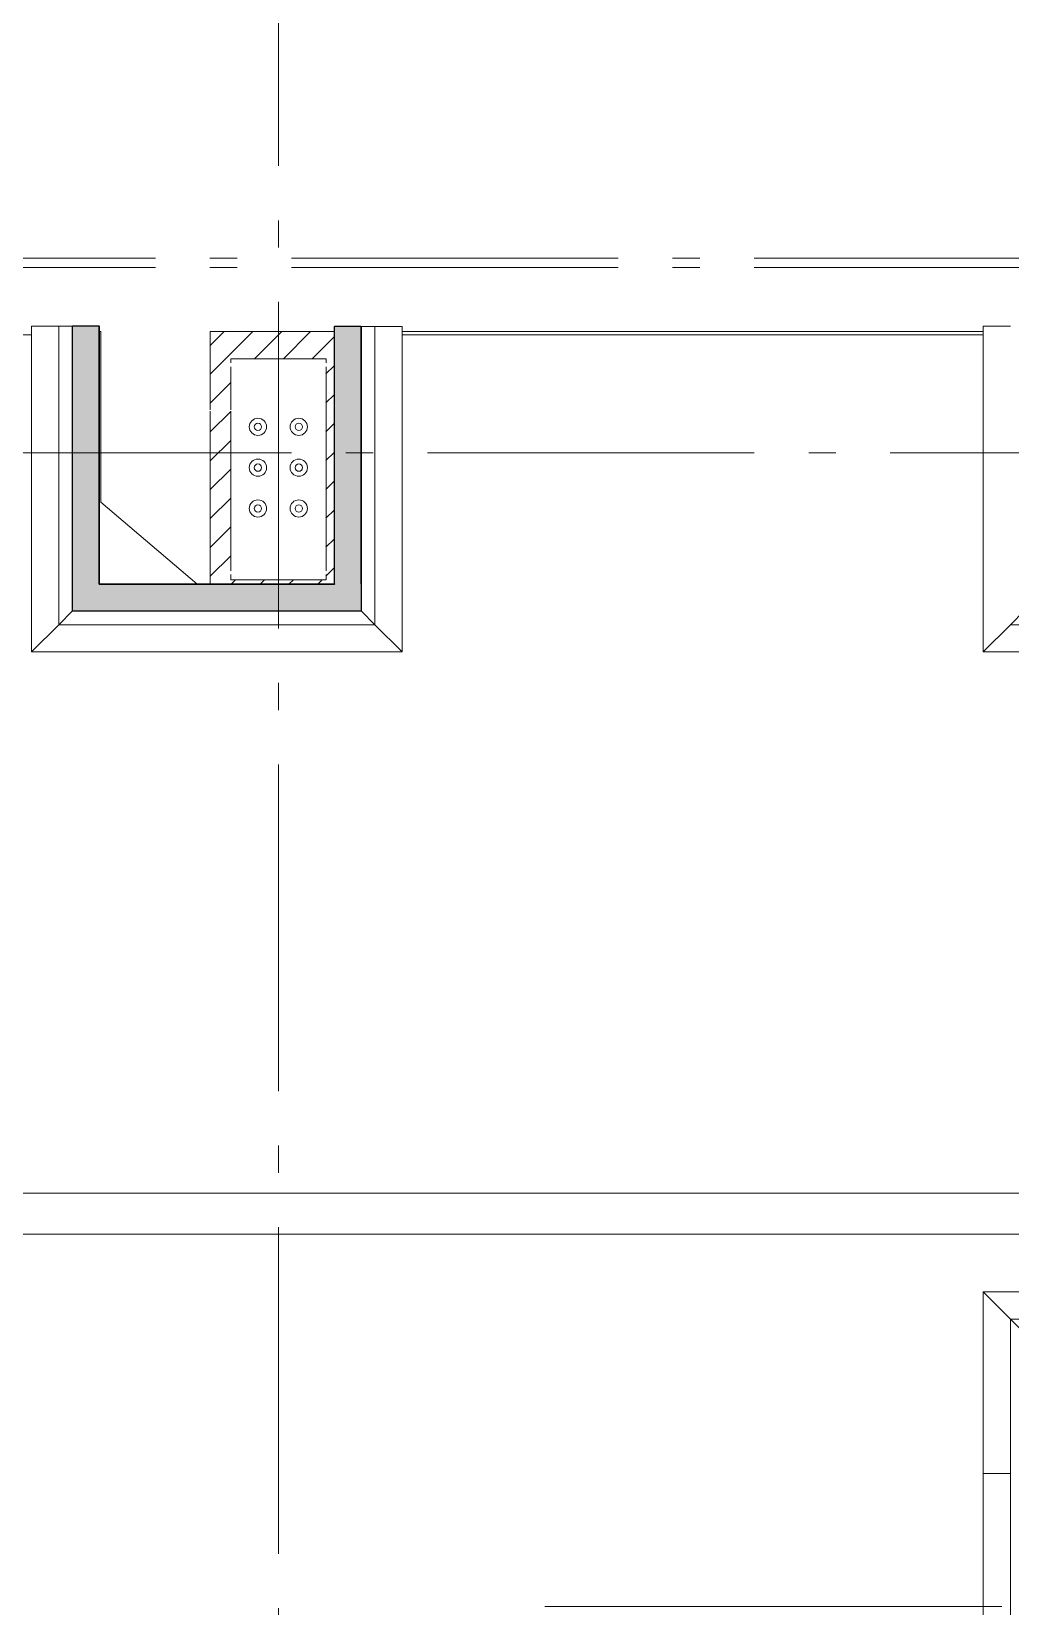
# Model space of a CAD drawing. Header units: millimetres. Extents: x -187347 to 135007, y -6415 to 292048.
# Drawn here: x -75847 to -72250, y 99815 to 105603 of the extents above; entities that cross this region are included whole.
import ezdxf

# ---------------------------------------------------------------- set-up
doc = ezdxf.new("R2010")
doc.units = ezdxf.units.MM
doc.header["$LTSCALE"] = 100
doc.linetypes.add('CRT_Dash Line_1mm', pattern=[800, 400, -400])
doc.linetypes.add('Z_LINE-CNTR', pattern=[17, 12, -2, 1, -2])
for name, color, linetype, lineweight in [('A-FLOR', 7, 'Continuous', 5), ('A-WALL', 7, 'Continuous', 5), ('A-WALL-FNSH', 7, 'Continuous', 5), ('A-WALL-PATT', 7, 'Continuous', 5), ('S-COLS', 7, 'Continuous', 5), ('S-FSTN', 7, 'Continuous', 5), ('S-GRID', 7, 'Continuous', 5), ('S-STRS-MBND', 7, 'CRT_Dash Line_1mm', 5)]:
    doc.layers.add(name, color=color, linetype=linetype, lineweight=lineweight)

# ---------------------------------------------------------------- blocks, each defined once
blk = doc.blocks.new('ODE_ST_M3_Base_Plate_Connection___Double_Row_14562_FREE_BOLT_LOD3 - BR630D-V272-BLOCK WORK - GROUND FLOOR PLAN - FOR SITE')
at = {"layer": 'S-FSTN'}
for p, q in [((-181.3, 406), (-181.3, 391)), ((168.7, 406), (-181.3, 406)), ((168.7, 391), (168.7, 406)), ((-181.3, 377), (-181.3, 219)), ((168.7, -373), (168.7, 377)), ((-181.3, 213), (-181.3, -373)), ((-181.3, -387), (-181.3, -406)), ((168.7, -406), (168.7, -387)), ((-181.3, -406), (168.7, -406))]:
    blk.add_line(p, q, dxfattribs=at)
blk = doc.blocks.new('Hex Head - 16mmØ BOLT-30449151-BLOCK WORK - GROUND FLOOR PLAN - FOR SITE')
at = {"layer": 'S-FSTN'}
for radius, start, end in [(31.7, 0, 180), (13.5, 0, 180), (31.7, 180, 360), (13.5, 180, 360)]:
    blk.add_arc((9.5, 0), radius, start, end, dxfattribs=at)
blk = doc.blocks.new('Hex Head - 30mmØ BOLT-30457584-BLOCK WORK - GROUND FLOOR PLAN - FOR SITE')
at = {"layer": 'S-FSTN'}
for radius, start, end in [(31.7, 0, 180), (13.5, 0, 180), (31.7, 180, 360), (13.5, 180, 360)]:
    blk.add_arc((9.5, 0), radius, start, end, dxfattribs=at)

msp = doc.modelspace()

# ---------------------------------------------------------------- hatches: boundary and pattern name
at = {"layer": 'A-WALL-PATT', "true_color": 0xb8ffa6}
h = msp.add_hatch(color=71, dxfattribs=at)
h.paths.add_polyline_path([(-75696.9, 103473.8), (-75696.1, 103473.8), (-75696.1, 103572.2), (-75696.9, 103572.2)])
h.paths.add_polyline_path([(-75696.1, 103573), (-75696.1, 104520), (-75696.9, 104520), (-75696.9, 103573)])
at = {"layer": 'A-WALL-PATT'}
h = msp.add_hatch(dxfattribs=at)
h.set_pattern_fill('FP_312', color=256, angle=67.38013, style=0, pattern_type=2)
h.set_pattern_definition([(157.38, (-75616.69, 104050.563), (-50.7995, 0.0003), [13.208, -647.192]), (157.38, (-75616.69, 104101.363), (-50.79954, 0.0003), [13.208, -647.192]), (157.38, (-75616.69, 104152.163), (-50.79954, 0.0003), [13.208, -647.192]), (157.38, (-75616.69, 104202.963), (-50.79954, 0.0003), [13.208, -647.192]), (157.38, (-75616.69, 104253.763), (-50.79954, 0.0003), [13.208, -647.192]), (202.249, (-75616.69, 104093.236), (-50.8004, 0.00024), [12.075, -1195.427]), (202.249, (-75616.69, 104144.035), (-50.8004, 0.00024), [12.075, -1195.427]), (202.249, (-75616.69, 104194.835), (-50.80037, 0.00024), [12.075, -1195.427]), (202.249, (-75616.69, 104245.636), (-50.80037, 0.00024), [12.075, -1195.427]), (202.249, (-75616.69, 104296.435), (-50.80037, 0.00024), [12.075, -1195.427]), (202.249, (-75616.69, 104347.235), (-50.80037, 0.00024), [12.075, -1195.427]), (202.2491, (-75616.69, 104398.035), (-50.80037, 0.00024), [12.075, -1195.427]), (202.2491, (-75616.69, 104448.835), (-50.80037, 0.00024), [12.075, -1195.427]), (202.2491, (-75616.69, 104499.635), (-50.80037, 0.00024), [12.075, -1195.427]), (337.751, (-75627.866, 104080.535), (-50.8004, -0.0005), [12.075, -1195.427]), (337.751, (-75627.866, 104131.335), (-50.8004, -0.0005), [12.075, -1195.427]), (337.751, (-75627.866, 104182.135), (-50.80037, -0.0005), [12.075, -1195.427]), (337.751, (-75627.866, 104232.935), (-50.80037, -0.0005), [12.075, -1195.427]), (337.751, (-75627.866, 104283.735), (-50.80037, -0.0005), [12.075, -1195.427]), (337.751, (-75627.866, 104334.536), (-50.80037, -0.0005), [12.075, -1195.427]), (337.751, (-75627.866, 104385.335), (-50.80037, -0.00048), [12.075, -1195.427]), (337.7511, (-75627.866, 104436.135), (-50.80037, -0.00048), [12.075, -1195.427]), (337.7511, (-75627.866, 104486.936), (-50.80037, -0.00048), [12.075, -1195.427]), (22.62, (-75628.882, 104062.755), (-50.7995, -0.00055), [13.208, -647.192]), (22.62, (-75628.882, 104113.555), (-50.79954, -0.00055), [13.208, -647.192]), (22.62, (-75628.882, 104164.356), (-50.79954, -0.00055), [13.208, -647.192]), (22.62, (-75628.882, 104215.155), (-50.79954, -0.00055), [13.208, -647.192]), (22.62, (-75628.882, 104265.955), (-50.79954, -0.00055), [13.208, -647.192]), (171.8701, (-75608.054, 104048.023), (-50.79954, -7e-05), [3.592, -355.618]), (158.198, (-75611.61, 104048.53), (-50.8005, 0.0002), [5.471, -268.095]), (158.198, (-75611.61, 104099.332), (-50.8005, 0.0002), [5.471, -268.095]), (21.801, (-75616.69, 104067.835), (-50.8005, 0.0004), [5.471, -268.095]), (21.801, (-75616.69, 104118.635), (-50.8005, 0.0004), [5.471, -268.095]), (8.1301, (-75611.61, 104069.867), (-50.79954, -0.00017), [3.592, -355.618]), (8.1301, (-75608.054, 104048.023), (-50.79954, -0.00017), [3.592, -355.618]), (26.565, (-75604.498, 104048.532), (-50.7999, -0.0005), [3.408, -110.184]), (45, (-75601.45, 104050.055), (-50.8, -0.0001), [3.592, -68.25]), (56.31, (-75598.91, 104052.595), (-50.8, -0.0005), [1.832, -181.33]), (56.31, (-75598.91, 104103.396), (-50.8, -0.0005), [1.832, -181.33]), (56.31, (-75598.91, 104154.195), (-50.8, -0.0005), [1.832, -181.33]), (71.565, (-75597.894, 104054.12), (-50.8, 0.0002), [1.676, -158.967]), (71.565, (-75597.894, 104104.92), (-50.7998, 0.0002), [1.676, -158.967]), (71.565, (-75597.894, 104155.72), (-50.7998, 0.0002), [1.676, -158.967]), (71.565, (-75597.386, 104055.643), (-50.8, 0.0002), [1.676, -158.967]), (71.565, (-75597.386, 104106.443), (-50.7998, 0.0002), [1.676, -158.967]), (71.565, (-75597.386, 104157.244), (-50.7998, 0.0002), [1.676, -158.967]), (90, (-75596.88, 104057.167), (-50.8, -0.0001), [4.064, -46.736]), (108.435, (-75596.88, 104061.23), (-50.8, -0.0005), [1.676, -158.967]), (108.435, (-75596.88, 104112.03), (-50.7998, -0.0005), [1.676, -158.967]), (108.435, (-75596.88, 104162.83), (-50.7998, -0.0005), [1.676, -158.967]), (108.435, (-75597.386, 104062.755), (-50.8, -0.0005), [1.676, -158.967]), (108.435, (-75597.386, 104113.555), (-50.7998, -0.0005), [1.676, -158.967]), (108.435, (-75597.386, 104164.355), (-50.7998, -0.0005), [1.676, -158.967]), (123.69, (-75597.894, 104064.28), (-50.8, 0.0002), [1.832, -181.33]), (123.69, (-75597.894, 104115.08), (-50.8, 0.0002), [1.832, -181.33]), (123.69, (-75597.894, 104165.88), (-50.8, 0.0002), [1.832, -181.33]), (135, (-75598.91, 104065.803), (-50.8, -0.0001), [3.592, -68.25]), (153.435, (-75601.45, 104068.343), (-50.7999, 0.0003), [3.408, -110.184]), (171.8701, (-75604.4984, 104069.867), (-50.79954, -7e-05), [3.592, -355.618]), (171.8701, (-75608.054, 104073.423), (-50.79954, -7e-05), [3.592, -355.618]), (158.198, (-75611.61, 104073.93), (-50.8005, 0.0002), [5.471, -268.095]), (158.198, (-75611.61, 104124.731), (-50.8005, 0.0002), [5.471, -268.095]), (21.801, (-75616.69, 104093.236), (-50.8005, 0.0004), [5.471, -268.095]), (21.801, (-75616.69, 104144.035), (-50.8005, 0.0004), [5.471, -268.095]), (8.1301, (-75611.61, 104095.267), (-50.79954, -0.00017), [3.592, -355.618]), (8.1301, (-75608.054, 104073.423), (-50.79954, -0.00017), [3.592, -355.618]), (26.565, (-75604.498, 104073.931), (-50.7999, -0.0005), [3.408, -110.184]), (45, (-75601.45, 104075.455), (-50.8, -0.0001), [3.592, -68.25]), (56.31, (-75598.91, 104077.995), (-50.8, -0.0005), [1.832, -181.33]), (56.31, (-75598.91, 104128.795), (-50.8, -0.0005), [1.832, -181.33]), (56.31, (-75598.91, 104179.595), (-50.8, -0.0005), [1.832, -181.33]), (71.565, (-75597.894, 104079.52), (-50.8, 0.0002), [1.676, -158.967]), (71.565, (-75597.894, 104130.32), (-50.7998, 0.0002), [1.676, -158.967]), (71.565, (-75597.894, 104181.12), (-50.7998, 0.0002), [1.676, -158.967]), (71.565, (-75597.386, 104081.043), (-50.8, 0.0002), [1.676, -158.967]), (71.565, (-75597.386, 104131.843), (-50.7998, 0.0002), [1.676, -158.967]), (71.565, (-75597.386, 104182.643), (-50.7998, 0.0002), [1.676, -158.967]), (90, (-75596.88, 104082.567), (-50.8, -0.0001), [4.064, -46.736]), (108.435, (-75596.88, 104086.63), (-50.7998, -0.0005), [1.676, -158.967]), (108.435, (-75596.88, 104137.43), (-50.7998, -0.0005), [1.676, -158.967]), (108.435, (-75596.88, 104188.23), (-50.7998, -0.0005), [1.676, -158.967]), (108.435, (-75597.386, 104088.155), (-50.7998, -0.0005), [1.676, -158.967]), (108.435, (-75597.386, 104138.955), (-50.7998, -0.0005), [1.676, -158.967]), (108.435, (-75597.386, 104189.756), (-50.7998, -0.0005), [1.676, -158.967]), (123.69, (-75597.894, 104089.68), (-50.8, 0.0002), [1.832, -181.33]), (123.69, (-75597.894, 104140.48), (-50.8, 0.0002), [1.832, -181.33]), (123.69, (-75597.894, 104191.28), (-50.8, 0.0002), [1.832, -181.33]), (135, (-75598.91, 104091.203), (-50.8, -0.0001), [3.592, -68.25]), (153.435, (-75601.45, 104093.743), (-50.7999, 0.0003), [3.408, -110.184]), (171.8701, (-75604.498, 104095.2675), (-50.79954, -7e-05), [3.592, -355.618]), (171.8701, (-75636.502, 104060.7235), (-50.79954, -7e-05), [3.592, -355.618]), (153.435, (-75640.058, 104061.231), (-50.7999, 0.0003), [3.408, -110.184]), (135, (-75643.106, 104062.755), (-50.8, -0.0001), [3.592, -68.25]), (123.69, (-75645.646, 104065.295), (-50.8, 0.0002), [1.832, -181.33]), (123.69, (-75645.646, 104116.095), (-50.8, 0.0002), [1.832, -181.33]), (123.69, (-75645.646, 104166.896), (-50.8, 0.0002), [1.832, -181.33]), (108.435, (-75646.66, 104066.82), (-50.8, -0.0005), [1.676, -158.967]), (108.435, (-75646.66, 104117.62), (-50.7998, -0.0005), [1.676, -158.967]), (108.435, (-75646.66, 104168.42), (-50.7998, -0.0005), [1.676, -158.967]), (108.435, (-75647.17, 104068.343), (-50.8, -0.0005), [1.676, -158.967]), (108.435, (-75647.17, 104119.144), (-50.7998, -0.0005), [1.676, -158.967]), (108.435, (-75647.17, 104169.943), (-50.7998, -0.0005), [1.676, -158.967]), (90, (-75647.68, 104069.867), (-50.8, -0.0001), [4.064, -46.736]), (71.565, (-75647.68, 104073.93), (-50.8, 0.0002), [1.676, -158.967]), (71.565, (-75647.68, 104124.73), (-50.7998, 0.0002), [1.676, -158.967]), (71.565, (-75647.68, 104175.53), (-50.7998, 0.0002), [1.676, -158.967]), (71.565, (-75647.17, 104075.455), (-50.8, 0.0002), [1.676, -158.967]), (71.565, (-75647.17, 104126.256), (-50.7998, 0.0002), [1.676, -158.967]), (71.565, (-75647.17, 104177.055), (-50.7998, 0.0002), [1.676, -158.967]), (56.31, (-75646.662, 104076.98), (-50.8, -0.0005), [1.832, -181.33]), (56.31, (-75646.66, 104127.78), (-50.8, -0.0005), [1.832, -181.33]), (56.31, (-75646.662, 104178.58), (-50.8, -0.0005), [1.832, -181.33]), (45, (-75645.646, 104078.503), (-50.8, -0.0001), [3.592, -68.25]), (26.565, (-75643.106, 104081.043), (-50.7999, -0.0005), [3.408, -110.184]), (8.1301, (-75640.058, 104082.5675), (-50.79954, -0.00017), [3.592, -355.618]), (8.1301, (-75636.502, 104060.7235), (-50.79954, -0.00017), [3.592, -355.618]), (20.556, (-75632.946, 104061.231), (-50.8004, -0.0003), [4.34, -429.695]), (20.556, (-75632.946, 104112.03), (-50.8004, -0.0003), [4.34, -429.695]), (20.556, (-75632.946, 104162.831), (-50.8004, -0.0003), [4.34, -429.695]), (158.198, (-75627.866, 104080.535), (-50.8005, 0.0002), [5.471, -268.095]), (158.198, (-75627.866, 104131.335), (-50.8005, 0.0002), [5.471, -268.095]), (171.8701, (-75632.946, 104082.567), (-50.79954, -7e-05), [3.592, -355.618]), (90, (-75647.68, 104046.5), (-50.8, -0.0001), [2.032, -48.768]), (71.565, (-75647.68, 104048.53), (-50.8, 0.0002), [1.676, -158.967]), (71.565, (-75647.68, 104099.33), (-50.7998, 0.0002), [1.676, -158.967]), (71.565, (-75647.68, 104150.13), (-50.7998, 0.0002), [1.676, -158.967]), (71.565, (-75647.17, 104050.055), (-50.8, 0.0002), [1.676, -158.967]), (71.565, (-75647.17, 104100.855), (-50.7998, 0.0002), [1.676, -158.967]), (71.565, (-75647.17, 104151.655), (-50.7998, 0.0002), [1.676, -158.967]), (56.31, (-75646.66, 104051.58), (-50.8, -0.0005), [1.832, -181.33]), (56.31, (-75646.66, 104102.38), (-50.8, -0.0005), [1.832, -181.33]), (56.31, (-75646.66, 104153.18), (-50.8, -0.0005), [1.832, -181.33]), (45, (-75645.646, 104053.103), (-50.8, -0.0001), [3.592, -68.25]), (26.565, (-75643.106, 104055.643), (-50.7999, -0.0005), [3.408, -110.184]), (8.1301, (-75640.0584, 104057.167), (-50.79954, -0.00017), [3.592, -355.618]), (159.444, (-75628.882, 104055.643), (-50.8004, 7e-05), [4.34, -429.695]), (159.444, (-75628.882, 104106.443), (-50.8004, 7e-05), [4.34, -429.695]), (159.444, (-75628.882, 104157.243), (-50.8004, 7e-05), [4.34, -429.695]), (171.8701, (-75632.946, 104057.167), (-50.79954, -7e-05), [3.592, -355.618]), (171.8701, (-75636.502, 104086.123), (-50.79954, -7e-05), [3.592, -355.618]), (153.435, (-75640.058, 104086.63), (-50.7999, 0.0003), [3.408, -110.184]), (135, (-75643.106, 104088.155), (-50.8, -0.0001), [3.592, -68.25]), (123.69, (-75645.646, 104090.695), (-50.8, 0.0002), [1.832, -181.33]), (123.69, (-75645.646, 104141.495), (-50.8, 0.0002), [1.832, -181.33]), (123.69, (-75645.646, 104192.295), (-50.8, 0.0002), [1.832, -181.33]), (108.435, (-75646.66, 104092.22), (-50.7998, -0.0005), [1.676, -158.967]), (108.435, (-75646.662, 104143.02), (-50.7998, -0.0005), [1.676, -158.967]), (108.435, (-75646.66, 104193.82), (-50.7998, -0.0005), [1.676, -158.967]), (108.435, (-75647.17, 104093.743), (-50.7998, -0.0005), [1.676, -158.967]), (108.435, (-75647.17, 104144.543), (-50.7998, -0.0005), [1.676, -158.967]), (108.435, (-75647.17, 104195.343), (-50.7998, -0.0005), [1.676, -158.967]), (90, (-75647.68, 104095.267), (-50.8, -0.0001), [2.032, -48.768]), (8.1301, (-75636.502, 104086.123), (-50.79954, -0.00017), [3.592, -355.618]), (21.801, (-75632.946, 104086.63), (-50.8005, 0.0004), [5.471, -268.095]), (21.801, (-75632.946, 104137.432), (-50.8005, 0.0004), [5.471, -268.095])])
h.paths.add_polyline_path([(-75696.1, 103572.2), (-75597.7, 103572.2), (-75597.7, 104520), (-75696.1, 104520), (-75696.1, 103573)])
at = {"layer": 'A-WALL-PATT', "true_color": 0xb8ffa6}
for points in [[(-75596.9, 103573), (-75596.9, 104520), (-75597.7, 104520), (-75597.7, 103573)], [(-74734.1, 103573), (-74734.1, 104519), (-74734.9, 104519), (-74734.9, 103573)], [(-75122.3, 103572.2), (-74734.1, 103572.2), (-74734.9, 103573), (-75596.9, 103573), (-75597.7, 103572.2), (-75492.6, 103572.2)], [(-74752, 103473), (-74635.7, 103473), (-74635.7, 103473.8), (-75696.1, 103473.8), (-75696.1, 103473), (-75122.3, 103473)]]:
    msp.add_hatch(color=71, dxfattribs=at).paths.add_polyline_path(points)
at = {"layer": 'A-WALL-PATT'}
h = msp.add_hatch(dxfattribs=at)
h.set_pattern_fill('FP_310', color=256, angle=67.38013, style=0, pattern_type=2)
h.set_pattern_definition([(337.38, (-74715.066, 104041.935), (50.7995, -0.0003), [13.208, -647.192]), (337.38, (-74715.066, 103991.135), (50.79954, -0.0003), [13.208, -647.192]), (337.38, (-74715.066, 103940.336), (50.79954, -0.0003), [13.208, -647.192]), (337.38, (-74715.066, 103889.535), (50.79954, -0.0003), [13.208, -647.192]), (337.38, (-74715.066, 103838.735), (50.79954, -0.0003), [13.208, -647.192]), (22.249, (-74715.066, 103999.263), (50.8004, -0.00024), [12.075, -1195.427]), (22.249, (-74715.066, 103948.463), (50.8004, -0.00024), [12.075, -1195.427]), (22.249, (-74715.066, 103897.663), (50.80037, -0.00024), [12.075, -1195.427]), (22.249, (-74715.066, 103846.863), (50.80037, -0.00024), [12.075, -1195.427]), (22.249, (-74715.066, 103796.063), (50.80037, -0.00024), [12.075, -1195.427]), (22.249, (-74715.066, 103745.263), (50.80037, -0.00024), [12.075, -1195.427]), (22.2491, (-74715.066, 103694.463), (50.80037, -0.00024), [12.075, -1195.427]), (22.2491, (-74715.066, 103643.664), (50.80037, -0.00024), [12.075, -1195.427]), (22.2491, (-74715.066, 103592.863), (50.80037, -0.00024), [12.075, -1195.427]), (157.751, (-74703.89, 104011.963), (50.8004, 0.0005), [12.075, -1195.427]), (157.751, (-74703.89, 103961.163), (50.8004, 0.0005), [12.075, -1195.427]), (157.751, (-74703.89, 103910.364), (50.80037, 0.0005), [12.075, -1195.427]), (157.751, (-74703.89, 103859.563), (50.80037, 0.0005), [12.075, -1195.427]), (157.751, (-74703.89, 103808.763), (50.80037, 0.0005), [12.075, -1195.427]), (157.751, (-74703.89, 103757.963), (50.80037, 0.0005), [12.075, -1195.427]), (157.751, (-74703.89, 103707.163), (50.80037, 0.00048), [12.075, -1195.427]), (157.7511, (-74703.89, 103656.363), (50.80037, 0.00048), [12.075, -1195.427]), (157.7511, (-74703.89, 103605.563), (50.80037, 0.00048), [12.075, -1195.427]), (202.62, (-74702.874, 104029.743), (50.7995, 0.00055), [13.208, -647.192]), (202.62, (-74702.874, 103978.943), (50.79954, 0.00055), [13.208, -647.192]), (202.62, (-74702.874, 103928.143), (50.79954, 0.00055), [13.208, -647.192]), (202.62, (-74702.874, 103877.343), (50.79954, 0.00055), [13.208, -647.192]), (202.62, (-74702.874, 103826.543), (50.79954, 0.00055), [13.208, -647.192]), (351.8701, (-74723.702, 104044.475), (50.79954, 7e-05), [3.592, -355.618]), (338.198, (-74720.146, 104043.967), (50.8005, -0.0002), [5.471, -268.095]), (338.198, (-74720.146, 103993.167), (50.8005, -0.0002), [5.471, -268.095]), (201.801, (-74715.066, 104024.663), (50.8005, -0.0004), [5.471, -268.095]), (201.801, (-74715.066, 103973.864), (50.8005, -0.0004), [5.471, -268.095]), (188.1301, (-74720.146, 104022.631), (50.79954, 0.00017), [3.592, -355.618]), (188.1301, (-74723.702, 104044.475), (50.79954, 0.00017), [3.592, -355.618]), (206.565, (-74727.258, 104043.967), (50.7999, 0.0005), [3.408, -110.184]), (225, (-74730.306, 104042.444), (50.8, 0.0001), [3.592, -68.25]), (236.31, (-74732.846, 104039.903), (50.8, 0.0005), [1.832, -181.33]), (236.31, (-74732.846, 103989.103), (50.8, 0.0005), [1.832, -181.33]), (236.31, (-74732.846, 103938.303), (50.8, 0.0005), [1.832, -181.33]), (251.565, (-74733.86, 104038.38), (50.8, -0.0002), [1.676, -158.967]), (251.565, (-74733.86, 103987.58), (50.7998, -0.0002), [1.676, -158.967]), (251.565, (-74733.86, 103936.78), (50.7998, -0.0002), [1.676, -158.967]), (251.565, (-74734.37, 104036.855), (50.8, -0.0002), [1.676, -158.967]), (251.565, (-74734.37, 103986.055), (50.7998, -0.0002), [1.676, -158.967]), (251.565, (-74734.37, 103935.255), (50.7998, -0.0002), [1.676, -158.967]), (270, (-74734.88, 104035.33), (50.8, 0.0001), [4.064, -46.736]), (288.435, (-74734.878, 104031.267), (50.8, 0.0005), [1.676, -158.967]), (288.435, (-74734.88, 103980.468), (50.7998, 0.0005), [1.676, -158.967]), (288.435, (-74734.88, 103929.667), (50.7998, 0.0005), [1.676, -158.967]), (288.435, (-74734.37, 104029.743), (50.8, 0.0005), [1.676, -158.967]), (288.435, (-74734.37, 103978.943), (50.7998, 0.0005), [1.676, -158.967]), (288.435, (-74734.37, 103928.143), (50.7998, 0.0005), [1.676, -158.967]), (303.69, (-74733.86, 104028.22), (50.8, -0.0002), [1.832, -181.33]), (303.69, (-74733.862, 103977.42), (50.8, -0.0002), [1.832, -181.33]), (303.69, (-74733.86, 103926.62), (50.8, -0.0002), [1.832, -181.33]), (315, (-74732.846, 104026.695), (50.8, 0.0001), [3.592, -68.25]), (333.435, (-74730.306, 104024.155), (50.7999, -0.0003), [3.408, -110.184]), (351.8701, (-74727.258, 104022.631), (50.79954, 7e-05), [3.592, -355.618]), (351.8701, (-74723.702, 104019.075), (50.79954, 7e-05), [3.592, -355.618]), (338.198, (-74720.146, 104018.567), (50.8005, -0.0002), [5.471, -268.095]), (338.198, (-74720.146, 103967.768), (50.8005, -0.0002), [5.471, -268.095]), (201.801, (-74715.066, 103999.263), (50.8005, -0.0004), [5.471, -268.095]), (201.801, (-74715.066, 103948.463), (50.8005, -0.0004), [5.471, -268.095]), (188.1301, (-74720.146, 103997.231), (50.79954, 0.00017), [3.592, -355.618]), (188.1301, (-74723.702, 104019.075), (50.79954, 0.00017), [3.592, -355.618]), (206.565, (-74727.258, 104018.568), (50.7999, 0.0005), [3.408, -110.184]), (225, (-74730.306, 104017.043), (50.8, 0.0001), [3.592, -68.25]), (236.31, (-74732.846, 104014.503), (50.8, 0.0005), [1.832, -181.33]), (236.31, (-74732.846, 103963.704), (50.8, 0.0005), [1.832, -181.33]), (236.31, (-74732.846, 103912.903), (50.8, 0.0005), [1.832, -181.33]), (251.565, (-74733.862, 104012.98), (50.8, -0.0002), [1.676, -158.967]), (251.565, (-74733.86, 103962.18), (50.7998, -0.0002), [1.676, -158.967]), (251.565, (-74733.86, 103911.38), (50.7998, -0.0002), [1.676, -158.967]), (251.565, (-74734.37, 104011.455), (50.8, -0.0002), [1.676, -158.967]), (251.565, (-74734.37, 103960.655), (50.7998, -0.0002), [1.676, -158.967]), (251.565, (-74734.37, 103909.856), (50.7998, -0.0002), [1.676, -158.967]), (270, (-74734.88, 104009.93), (50.8, 0.0001), [4.064, -46.736]), (288.435, (-74734.88, 104005.867), (50.7998, 0.0005), [1.676, -158.967]), (288.435, (-74734.88, 103955.067), (50.7998, 0.0005), [1.676, -158.967]), (288.435, (-74734.88, 103904.267), (50.7998, 0.0005), [1.676, -158.967]), (288.435, (-74734.37, 104004.343), (50.7998, 0.0005), [1.676, -158.967]), (288.435, (-74734.37, 103953.543), (50.7998, 0.0005), [1.676, -158.967]), (288.435, (-74734.37, 103902.743), (50.7998, 0.0005), [1.676, -158.967]), (303.69, (-74733.86, 104002.82), (50.8, -0.0002), [1.832, -181.33]), (303.69, (-74733.862, 103952.02), (50.8, -0.0002), [1.832, -181.33]), (303.69, (-74733.86, 103901.22), (50.8, -0.0002), [1.832, -181.33]), (315, (-74732.846, 104001.295), (50.8, 0.0001), [3.592, -68.25]), (333.435, (-74730.306, 103998.755), (50.7999, -0.0003), [3.408, -110.184]), (351.8701, (-74727.258, 103997.231), (50.79954, 7e-05), [3.592, -355.618]), (351.8701, (-74695.254, 104031.775), (50.79954, 7e-05), [3.592, -355.618]), (333.435, (-74691.698, 104031.268), (50.7999, -0.0003), [3.408, -110.184]), (315, (-74688.65, 104029.743), (50.8, 0.0001), [3.592, -68.25]), (303.69, (-74686.11, 104027.203), (50.8, -0.0002), [1.832, -181.33]), (303.69, (-74686.11, 103976.403), (50.8, -0.0002), [1.832, -181.33]), (303.69, (-74686.11, 103925.603), (50.8, -0.0002), [1.832, -181.33]), (288.435, (-74685.094, 104025.68), (50.8, 0.0005), [1.676, -158.967]), (288.435, (-74685.094, 103974.88), (50.7998, 0.0005), [1.676, -158.967]), (288.435, (-74685.094, 103924.08), (50.7998, 0.0005), [1.676, -158.967]), (288.435, (-74684.586, 104024.155), (50.8, 0.0005), [1.676, -158.967]), (288.435, (-74684.586, 103973.355), (50.7998, 0.0005), [1.676, -158.967]), (288.435, (-74684.586, 103922.555), (50.7998, 0.0005), [1.676, -158.967]), (270, (-74684.08, 104022.63), (50.8, 0.0001), [4.064, -46.736]), (251.565, (-74684.08, 104018.567), (50.8, -0.0002), [1.676, -158.967]), (251.565, (-74684.08, 103967.767), (50.7998, -0.0002), [1.676, -158.967]), (251.565, (-74684.08, 103916.968), (50.7998, -0.0002), [1.676, -158.967]), (251.565, (-74684.586, 104017.043), (50.8, -0.0002), [1.676, -158.967]), (251.565, (-74684.586, 103966.243), (50.7998, -0.0002), [1.676, -158.967]), (251.565, (-74684.586, 103915.443), (50.7998, -0.0002), [1.676, -158.967]), (236.31, (-74685.094, 104015.52), (50.8, 0.0005), [1.832, -181.33]), (236.31, (-74685.094, 103964.72), (50.8, 0.0005), [1.832, -181.33]), (236.31, (-74685.094, 103913.92), (50.8, 0.0005), [1.832, -181.33]), (225, (-74686.11, 104013.995), (50.8, 0.0001), [3.592, -68.25]), (206.565, (-74688.65, 104011.455), (50.7999, 0.0005), [3.408, -110.184]), (188.1301, (-74691.698, 104009.931), (50.79954, 0.00017), [3.592, -355.618]), (188.1301, (-74695.254, 104031.775), (50.79954, 0.00017), [3.592, -355.618]), (200.556, (-74698.81, 104031.267), (50.8004, 0.0003), [4.34, -429.695]), (200.556, (-74698.81, 103980.467), (50.8004, 0.0003), [4.34, -429.695]), (200.556, (-74698.81, 103929.668), (50.8004, 0.0003), [4.34, -429.695]), (338.198, (-74703.89, 104011.963), (50.8005, -0.0002), [5.471, -268.095]), (338.198, (-74703.89, 103961.163), (50.8005, -0.0002), [5.471, -268.095]), (351.8701, (-74698.8104, 104009.931), (50.79954, 7e-05), [3.592, -355.618]), (270, (-74684.08, 104046), (50.8, 0.0001), [2.032, -48.768]), (251.565, (-74684.08, 104043.967), (50.8, -0.0002), [1.676, -158.967]), (251.565, (-74684.08, 103993.167), (50.7998, -0.0002), [1.676, -158.967]), (251.565, (-74684.08, 103942.367), (50.7998, -0.0002), [1.676, -158.967]), (251.565, (-74684.586, 104042.443), (50.8, -0.0002), [1.676, -158.967]), (251.565, (-74684.586, 103991.643), (50.7998, -0.0002), [1.676, -158.967]), (251.565, (-74684.586, 103940.844), (50.7998, -0.0002), [1.676, -158.967]), (236.31, (-74685.094, 104040.92), (50.8, 0.0005), [1.832, -181.33]), (236.31, (-74685.094, 103990.12), (50.8, 0.0005), [1.832, -181.33]), (236.31, (-74685.094, 103939.32), (50.8, 0.0005), [1.832, -181.33]), (225, (-74686.11, 104039.396), (50.8, 0.0001), [3.592, -68.25]), (206.565, (-74688.65, 104036.855), (50.7999, 0.0005), [3.408, -110.184]), (188.1301, (-74691.698, 104035.331), (50.79954, 0.00017), [3.592, -355.618]), (339.444, (-74702.874, 104036.855), (50.8004, -7e-05), [4.34, -429.695]), (339.444, (-74702.874, 103986.055), (50.8004, -7e-05), [4.34, -429.695]), (339.444, (-74702.874, 103935.256), (50.8004, -7e-05), [4.34, -429.695]), (351.8701, (-74698.81, 104035.3315), (50.79954, 7e-05), [3.592, -355.618]), (351.8701, (-74695.254, 104006.3756), (50.79954, 7e-05), [3.592, -355.618]), (333.435, (-74691.698, 104005.867), (50.7999, -0.0003), [3.408, -110.184]), (315, (-74688.65, 104004.343), (50.8, 0.0001), [3.592, -68.25]), (303.69, (-74686.11, 104001.803), (50.8, -0.0002), [1.832, -181.33]), (303.69, (-74686.11, 103951.003), (50.8, -0.0002), [1.832, -181.33]), (303.69, (-74686.11, 103900.204), (50.8, -0.0002), [1.832, -181.33]), (288.435, (-74685.094, 104000.28), (50.7998, 0.0005), [1.676, -158.967]), (288.435, (-74685.094, 103949.48), (50.7998, 0.0005), [1.676, -158.967]), (288.435, (-74685.094, 103898.68), (50.7998, 0.0005), [1.676, -158.967]), (288.435, (-74684.586, 103998.755), (50.7998, 0.0005), [1.676, -158.967]), (288.435, (-74684.586, 103947.956), (50.7998, 0.0005), [1.676, -158.967]), (288.435, (-74684.586, 103897.155), (50.7998, 0.0005), [1.676, -158.967]), (270, (-74684.08, 103997.23), (50.8, 0.0001), [2.032, -48.768]), (188.1301, (-74695.254, 104006.3756), (50.79954, 0.00017), [3.592, -355.618]), (201.801, (-74698.81, 104005.867), (50.8005, -0.0004), [5.471, -268.095]), (201.801, (-74698.81, 103955.067), (50.8005, -0.0004), [5.471, -268.095])])
h.paths.add_polyline_path([(-74635.7, 103572.2), (-74635.7, 104519), (-74734.1, 104519), (-74734.1, 103572.2)])
at = {"layer": 'A-WALL-PATT', "true_color": 0xb8ffa6}
h = msp.add_hatch(color=71, dxfattribs=at)
h.paths.add_polyline_path([(-74634.9, 103473.8), (-74634.9, 103572.2), (-74635.7, 103572.2), (-74635.7, 103473.8)])
h.paths.add_polyline_path([(-74634.9, 103573), (-74634.9, 104519), (-74635.7, 104519), (-74635.7, 103573)])
at = {"layer": 'A-WALL-PATT'}
h = msp.add_hatch(dxfattribs=at)
h.set_pattern_fill('FP_311', color=256, angle=-292.61987, style=0, pattern_type=2)
h.set_pattern_definition([(247.38, (-75169.942, 103553.187), (-0.0003, -50.79954), [13.208, -647.192]), (247.38, (-75220.742, 103553.187), (-0.0003, -50.79954), [13.208, -647.192]), (247.38, (-75271.542, 103553.187), (-0.0003, -50.79954), [13.208, -647.192]), (247.38, (-75322.342, 103553.188), (-0.0003, -50.79954), [13.208, -647.192]), (247.38, (-75373.142, 103553.187), (-0.0003, -50.79954), [13.208, -647.192]), (292.249, (-75212.614, 103553.188), (-0.00024, -50.8004), [12.075, -1195.427]), (292.249, (-75263.414, 103553.187), (-0.00024, -50.80037), [12.075, -1195.427]), (292.249, (-75314.214, 103553.187), (-0.00024, -50.80037), [12.075, -1195.427]), (292.249, (-75365.014, 103553.187), (-0.00024, -50.80037), [12.075, -1195.427]), (292.249, (-75415.814, 103553.187), (-0.00024, -50.80037), [12.075, -1195.427]), (292.2491, (-75466.614, 103553.187), (-0.00024, -50.80037), [12.075, -1195.427]), (292.2491, (-75517.414, 103553.187), (-0.00024, -50.80037), [12.075, -1195.427]), (292.2491, (-75568.214, 103553.187), (-0.00024, -50.80037), [12.075, -1195.427]), (292.2491, (-75619.014, 103553.187), (-0.00024, -50.80037), [12.075, -1195.427]), (67.751, (-75199.914, 103542.011), (0.0005, -50.8004), [12.075, -1195.427]), (67.751, (-75250.714, 103542.01), (0.0005, -50.80037), [12.075, -1195.427]), (67.751, (-75301.514, 103542.011), (0.0005, -50.80037), [12.075, -1195.427]), (67.751, (-75352.314, 103542.012), (0.0005, -50.80037), [12.075, -1195.427]), (67.751, (-75403.114, 103542.01), (0.0005, -50.80037), [12.075, -1195.427]), (67.7511, (-75453.914, 103542.012), (0.00048, -50.80037), [12.075, -1195.427]), (67.7511, (-75504.714, 103542.011), (0.00048, -50.80037), [12.075, -1195.427]), (67.7511, (-75555.514, 103542.011), (0.00048, -50.80037), [12.075, -1195.427]), (67.7511, (-75606.314, 103542.01), (0.00048, -50.80037), [12.075, -1195.427]), (112.62, (-75182.134, 103540.996), (0.00055, -50.79954), [13.208, -647.192]), (112.62, (-75232.934, 103540.995), (0.00055, -50.79954), [13.208, -647.192]), (112.62, (-75283.734, 103540.996), (0.00055, -50.79954), [13.208, -647.192]), (112.62, (-75334.534, 103540.995), (0.00055, -50.79954), [13.208, -647.192]), (112.62, (-75385.334, 103540.995), (0.00055, -50.79954), [13.208, -647.192]), (261.8701, (-75167.402, 103561.8235), (7e-05, -50.79954), [3.592, -355.618]), (248.198, (-75167.91, 103558.267), (-0.0002, -50.8005), [5.471, -268.095]), (248.198, (-75218.71, 103558.267), (-0.0002, -50.8005), [5.471, -268.095]), (111.801, (-75187.214, 103553.187), (-0.0004, -50.8005), [5.471, -268.095]), (111.801, (-75238.014, 103553.187), (-0.00043, -50.8005), [5.471, -268.095]), (98.1301, (-75189.246, 103558.2675), (0.00017, -50.79954), [3.592, -355.618]), (98.1301, (-75167.402, 103561.8235), (0.00017, -50.79954), [3.592, -355.618]), (116.565, (-75167.91, 103565.38), (0.0005, -50.7999), [3.408, -110.184]), (135, (-75169.434, 103568.427), (0.0001, -50.8), [3.592, -68.25]), (146.31, (-75171.974, 103570.967), (0.0005, -50.8), [1.832, -181.33]), (146.31, (-75222.774, 103570.967), (0.0005, -50.8), [1.832, -181.33]), (146.31, (-75273.574, 103570.967), (0.0005, -50.8), [1.832, -181.33]), (161.565, (-75173.5, 103571.983), (-0.0002, -50.7998), [1.676, -158.967]), (161.565, (-75224.3, 103571.983), (-0.0002, -50.7998), [1.676, -158.967]), (161.565, (-75275.1, 103571.983), (-0.0002, -50.7998), [1.676, -158.967]), (161.565, (-75175.02, 103572.49), (-0.0002, -50.7998), [1.676, -158.967]), (161.565, (-75225.82, 103572.49), (-0.0002, -50.7998), [1.676, -158.967]), (161.565, (-75276.62, 103572.49), (-0.0002, -50.7998), [1.676, -158.967]), (180, (-75176.546, 103573), (0.0001, -50.8), [4.064, -46.736]), (198.435, (-75180.61, 103573), (0.0005, -50.7998), [1.676, -158.967]), (198.435, (-75231.41, 103573), (0.0005, -50.7998), [1.676, -158.967]), (198.435, (-75282.21, 103573), (0.0005, -50.7998), [1.676, -158.967]), (198.435, (-75182.134, 103572.49), (0.0005, -50.7998), [1.676, -158.967]), (198.435, (-75232.934, 103572.49), (0.0005, -50.7998), [1.676, -158.967]), (198.435, (-75283.734, 103572.49), (0.0005, -50.7998), [1.676, -158.967]), (213.69, (-75183.658, 103571.983), (-0.0002, -50.8), [1.832, -181.33]), (213.69, (-75234.458, 103571.983), (-0.0002, -50.8), [1.832, -181.33]), (213.69, (-75285.26, 103571.983), (-0.0002, -50.8), [1.832, -181.33]), (225, (-75185.18, 103570.967), (0.0001, -50.8), [3.592, -68.25]), (243.435, (-75187.722, 103568.427), (-0.0003, -50.7999), [3.408, -110.184]), (261.8701, (-75189.246, 103565.3785), (7e-05, -50.79954), [3.592, -355.618]), (261.8701, (-75192.802, 103561.823), (7e-05, -50.79954), [3.592, -355.618]), (248.198, (-75193.31, 103558.267), (-0.0002, -50.8005), [5.471, -268.095]), (248.198, (-75244.11, 103558.267), (-0.0002, -50.8005), [5.471, -268.095]), (111.801, (-75212.614, 103553.188), (-0.0004, -50.8005), [5.471, -268.095]), (111.801, (-75263.414, 103553.187), (-0.00043, -50.8005), [5.471, -268.095]), (98.1301, (-75214.646, 103558.267), (0.00017, -50.79954), [3.592, -355.618]), (98.1301, (-75192.802, 103561.823), (0.00017, -50.79954), [3.592, -355.618]), (116.565, (-75193.31, 103565.379), (0.0005, -50.7999), [3.408, -110.184]), (135, (-75194.834, 103568.427), (0.0001, -50.8), [3.592, -68.25]), (146.31, (-75197.374, 103570.967), (0.0005, -50.8), [1.832, -181.33]), (146.31, (-75248.174, 103570.967), (0.0005, -50.8), [1.832, -181.33]), (146.31, (-75298.974, 103570.968), (0.0005, -50.8), [1.832, -181.33]), (161.565, (-75198.9, 103571.983), (-0.0002, -50.7998), [1.676, -158.967]), (161.565, (-75249.7, 103571.983), (-0.0002, -50.7998), [1.676, -158.967]), (161.565, (-75300.5, 103571.983), (-0.0002, -50.7998), [1.676, -158.967]), (161.565, (-75200.42, 103572.49), (-0.0002, -50.7998), [1.676, -158.967]), (161.565, (-75251.22, 103572.49), (-0.0002, -50.7998), [1.676, -158.967]), (161.565, (-75302.02, 103572.49), (-0.0002, -50.7998), [1.676, -158.967]), (180, (-75201.946, 103573), (0.0001, -50.8), [4.064, -46.736]), (198.435, (-75206.01, 103573), (0.0005, -50.7998), [1.676, -158.967]), (198.435, (-75256.81, 103573), (0.0005, -50.7998), [1.676, -158.967]), (198.435, (-75307.61, 103573), (0.0005, -50.7998), [1.676, -158.967]), (198.435, (-75207.534, 103572.49), (0.0005, -50.7998), [1.676, -158.967]), (198.435, (-75258.334, 103572.49), (0.0005, -50.7998), [1.676, -158.967]), (198.435, (-75309.134, 103572.49), (0.0005, -50.7998), [1.676, -158.967]), (213.69, (-75209.06, 103571.983), (-0.0002, -50.8), [1.832, -181.33]), (213.69, (-75259.86, 103571.983), (-0.0002, -50.8), [1.832, -181.33]), (213.69, (-75310.66, 103571.984), (-0.0002, -50.8), [1.832, -181.33]), (225, (-75210.582, 103570.967), (0.0001, -50.8), [3.592, -68.25]), (243.435, (-75213.122, 103568.427), (-0.0003, -50.7999), [3.408, -110.184]), (261.8701, (-75214.646, 103565.379), (7e-05, -50.79954), [3.592, -355.618]), (261.8701, (-75180.102, 103533.375), (7e-05, -50.79954), [3.592, -355.618]), (243.435, (-75180.61, 103529.819), (-0.0003, -50.7999), [3.408, -110.184]), (225, (-75182.134, 103526.77), (0.0001, -50.8), [3.592, -68.25]), (213.69, (-75184.674, 103524.23), (-0.0002, -50.8), [1.832, -181.33]), (213.69, (-75235.474, 103524.23), (-0.0002, -50.8), [1.832, -181.33]), (213.69, (-75286.274, 103524.23), (-0.0002, -50.8), [1.832, -181.33]), (198.435, (-75186.2, 103523.215), (0.0005, -50.7998), [1.676, -158.967]), (198.435, (-75237, 103523.215), (0.0005, -50.7998), [1.676, -158.967]), (198.435, (-75287.8, 103523.215), (0.0005, -50.7998), [1.676, -158.967]), (198.435, (-75187.72, 103522.707), (0.0005, -50.7998), [1.676, -158.967]), (198.435, (-75238.52, 103522.708), (0.0005, -50.7998), [1.676, -158.967]), (198.435, (-75289.32, 103522.707), (0.0005, -50.7998), [1.676, -158.967]), (180, (-75189.246, 103522.2), (0.0001, -50.8), [4.064, -46.736]), (161.565, (-75193.31, 103522.2), (-0.0002, -50.7998), [1.676, -158.967]), (161.565, (-75244.11, 103522.2), (-0.0002, -50.7998), [1.676, -158.967]), (161.565, (-75294.91, 103522.2), (-0.0002, -50.7998), [1.676, -158.967]), (161.565, (-75194.834, 103522.707), (-0.0002, -50.7998), [1.676, -158.967]), (161.565, (-75245.634, 103522.707), (-0.0002, -50.7998), [1.676, -158.967]), (161.565, (-75296.434, 103522.707), (-0.0002, -50.7998), [1.676, -158.967]), (146.31, (-75196.36, 103523.215), (0.0005, -50.8), [1.832, -181.33]), (146.31, (-75247.16, 103523.215), (0.0005, -50.8), [1.832, -181.33]), (146.31, (-75297.96, 103523.216), (0.0005, -50.8), [1.832, -181.33]), (135, (-75197.882, 103524.23), (0.0001, -50.8), [3.592, -68.25]), (116.565, (-75200.422, 103526.77), (0.0005, -50.7999), [3.408, -110.184]), (98.1301, (-75201.946, 103529.819), (0.00017, -50.79954), [3.592, -355.618]), (98.1301, (-75180.102, 103533.375), (0.00017, -50.79954), [3.592, -355.618]), (110.556, (-75180.61, 103536.93), (0.0003, -50.8004), [4.34, -429.695]), (110.556, (-75231.41, 103536.931), (0.0003, -50.8004), [4.34, -429.695]), (110.556, (-75282.21, 103536.93), (0.0003, -50.8004), [4.34, -429.695]), (248.198, (-75199.914, 103542.011), (-0.0002, -50.8005), [5.471, -268.095]), (248.198, (-75250.714, 103542.01), (-0.0002, -50.8005), [5.471, -268.095]), (261.8701, (-75201.946, 103536.931), (7e-05, -50.79954), [3.592, -355.618]), (180, (-75165.88, 103522.2), (0.0001, -50.8), [2.032, -48.768]), (161.565, (-75167.91, 103522.2), (-0.0002, -50.7998), [1.676, -158.967]), (161.565, (-75218.71, 103522.2), (-0.0002, -50.7998), [1.676, -158.967]), (161.565, (-75269.51, 103522.2), (-0.0002, -50.7998), [1.676, -158.967]), (161.565, (-75169.434, 103522.707), (-0.0002, -50.7998), [1.676, -158.967]), (161.565, (-75220.234, 103522.707), (-0.0002, -50.7998), [1.676, -158.967]), (161.565, (-75271.034, 103522.707), (-0.0002, -50.7998), [1.676, -158.967]), (146.31, (-75170.958, 103523.215), (0.0005, -50.8), [1.832, -181.33]), (146.31, (-75221.758, 103523.215), (0.0005, -50.8), [1.832, -181.33]), (146.31, (-75272.56, 103523.215), (0.0005, -50.8), [1.832, -181.33]), (135, (-75172.482, 103524.23), (0.0001, -50.8), [3.592, -68.25]), (116.565, (-75175.022, 103526.77), (0.0005, -50.7999), [3.408, -110.184]), (98.1301, (-75176.546, 103529.8185), (0.00017, -50.79954), [3.592, -355.618]), (249.444, (-75175.022, 103540.995), (-7e-05, -50.8004), [4.34, -429.695]), (249.444, (-75225.822, 103540.995), (-7e-05, -50.8004), [4.34, -429.695]), (249.444, (-75276.622, 103540.995), (-7e-05, -50.8004), [4.34, -429.695]), (261.8701, (-75176.5464, 103536.931), (7e-05, -50.79954), [3.592, -355.618]), (261.8701, (-75205.502, 103533.375), (7e-05, -50.79954), [3.592, -355.618]), (243.435, (-75206.01, 103529.82), (-0.0003, -50.7999), [3.408, -110.184]), (225, (-75207.534, 103526.77), (0.0001, -50.8), [3.592, -68.25]), (213.69, (-75210.074, 103524.23), (-0.0002, -50.8), [1.832, -181.33]), (213.69, (-75260.874, 103524.23), (-0.0002, -50.8), [1.832, -181.33]), (213.69, (-75311.674, 103524.23), (-0.0002, -50.8), [1.832, -181.33]), (198.435, (-75211.6, 103523.215), (0.0005, -50.7998), [1.676, -158.967]), (198.435, (-75262.4, 103523.215), (0.0005, -50.7998), [1.676, -158.967]), (198.435, (-75313.2, 103523.215), (0.0005, -50.7998), [1.676, -158.967]), (198.435, (-75213.12, 103522.707), (0.0005, -50.7998), [1.676, -158.967]), (198.435, (-75263.922, 103522.707), (0.0005, -50.7998), [1.676, -158.967]), (198.435, (-75314.72, 103522.707), (0.0005, -50.7998), [1.676, -158.967]), (180, (-75214.646, 103522.2), (0.0001, -50.8), [2.032, -48.768]), (98.1301, (-75205.502, 103533.375), (0.00017, -50.79954), [3.592, -355.618]), (111.801, (-75206.01, 103536.93), (-0.0004, -50.8005), [5.471, -268.095]), (111.801, (-75256.81, 103536.932), (-0.00043, -50.8005), [5.471, -268.095])])
h.paths.add_polyline_path([(-74635.7, 103473.8), (-74635.7, 103572.2), (-75696.1, 103572.2), (-75696.1, 103473.8), (-74752, 103473.8)])
at = {"layer": 'S-COLS'}
h = msp.add_hatch(dxfattribs=at)
h.set_pattern_fill('FP_1528', color=256, style=0, pattern_type=2)
h.set_pattern_definition([(45, (-212939.88, 104055), (-53.03301, 53.03301), [])])
h.paths.add_polyline_path([(-74734.9, 103573), (-74734.9, 104500), (-75189.9, 104500), (-75189.9, 104213), (-75114.9, 104213), (-75114.9, 104400), (-74764.9, 104400), (-74764.9, 103588), (-75114.9, 103588), (-75114.9, 104207), (-75189.9, 104207), (-75189.9, 103573), (-74752, 103573)])

# ---------------------------------------------------------------- linework, layer by layer
at = {"layer": 'A-FLOR'}
for p, q in [((-75846.9, 104487.7), (-80032.9, 104487.7)), ((-75591.7, 104500), (-75596.9, 104500)), ((-75591.7, 103872.7), (-75591.7, 104500)), ((-72349.9, 104500), (-74484.9, 104500)), ((-72349.9, 104487.7), (-74484.9, 104487.7)), ((-75239.7, 103573), (-75591.7, 103872.7)), ((-89691.4, 101333.6), (-34989.9, 101333.6)), ((-34989.9, 101183.6), (-89691.4, 101183.6))]:
    msp.add_line(p, q, dxfattribs=at)
at = {"layer": 'A-WALL'}
for p, q in [((-75846.9, 103573), (-75846.9, 104520)), ((-75846.9, 104520), (-75746.9, 104520)), ((-75846.9, 103323), (-75846.9, 104520)), ((-75746.9, 104520), (-75696.9, 104520)), ((-75746.9, 103423), (-75746.9, 104520)), ((-74634.9, 104519), (-74584.9, 104519)), ((-74584.9, 104519), (-74484.9, 104519)), ((-74584.9, 103423), (-74584.9, 104519)), ((-74484.9, 104519), (-74484.9, 103573)), ((-74484.9, 103323), (-74484.9, 104519)), ((-72349.9, 103573), (-72349.9, 104520)), ((-72349.9, 104520), (-72249.9, 104520)), ((-72349.9, 103323), (-72349.9, 104520)), ((-75846.9, 103573), (-75846.9, 103323)), ((-74484.9, 103323), (-74484.9, 103573)), ((-72349.9, 103573), (-72349.9, 103323)), ((-75746.9, 103423), (-75696.1, 103473.8)), ((-75696.1, 103473.8), (-75746.9, 103423)), ((-75696.9, 103473.8), (-75696.9, 103473)), ((-75696.9, 103473), (-75696.1, 103473)), ((-74635.7, 103473.8), (-74584.9, 103423)), ((-74584.9, 103423), (-74635.7, 103473.8)), ((-74635.7, 103473), (-74634.9, 103473)), ((-74634.9, 103473), (-74634.9, 103473.8)), ((-72249.9, 103423), (-72199.1, 103473.8)), ((-75846.9, 103323), (-75746.9, 103423)), ((-75746.9, 103423), (-75846.9, 103323)), ((-75746.9, 103423), (-74584.9, 103423)), ((-74584.9, 103423), (-74484.9, 103323)), ((-74484.9, 103323), (-74584.9, 103423)), ((-72349.9, 103323), (-72249.9, 103423)), ((-72249.9, 103423), (-72349.9, 103323)), ((-72249.9, 103423), (-71539.9, 103423)), ((-74484.9, 103323), (-75846.9, 103323)), ((-75846.9, 103323), (-74484.9, 103323)), ((-71439.9, 103323), (-72349.9, 103323)), ((-72349.9, 103323), (-71439.9, 103323)), ((-72349.9, 100971), (-71299.9, 100971)), ((-72349.9, 100971), (-72349.9, 100721)), ((-72349.9, 100971), (-72249.9, 100871)), ((-72349.9, 100971), (-72349.9, 100304.2)), ((-72249.9, 100871), (-72349.9, 100971)), ((-71299.9, 100971), (-72349.9, 100971)), ((-72249.9, 100871), (-72249.9, 100304.2)), ((-72199.1, 100820.2), (-72249.9, 100871)), ((-71399.9, 100871), (-72249.9, 100871)), ((-72349.9, 100304.2), (-72349.9, 100721)), ((-72349.9, 98205), (-72349.9, 100304.2)), ((-72349.9, 100304.2), (-72249.9, 100304.2)), ((-72349.9, 100304.2), (-72349.9, 98205)), ((-72249.9, 100304.2), (-72349.9, 100304.2)), ((-72249.9, 100304.2), (-72249.9, 98055))]:
    msp.add_line(p, q, dxfattribs=at)
at = {"layer": 'A-WALL', "lineweight": 25}
for p, q in [((-75597.7, 104520), (-75696.1, 104520)), ((-75696.1, 103573), (-75696.1, 104520)), ((-75597.7, 103573), (-75597.7, 104520)), ((-74635.7, 104519), (-74734.1, 104519)), ((-74734.1, 103573), (-74734.1, 104519)), ((-74635.7, 103573), (-74635.7, 104519)), ((-75696.9, 103573), (-75696.9, 103572.2)), ((-75696.9, 103572.2), (-75696.9, 103473.8)), ((-75696.1, 103572.2), (-75696.9, 103572.2)), ((-75696.1, 103572.2), (-75696.1, 103573)), ((-75696.1, 103473.8), (-75696.1, 103572.2)), ((-75597.7, 103572.2), (-75597.7, 103573)), ((-75597.7, 103572.2), (-74734.1, 103572.2)), ((-74734.1, 103573), (-74734.1, 103572.2)), ((-74635.7, 103573), (-74635.7, 103572.2)), ((-74635.7, 103572.2), (-74635.7, 103473.8)), ((-74634.9, 103572.2), (-74635.7, 103572.2)), ((-74634.9, 103572.2), (-74634.9, 103573)), ((-74634.9, 103473.8), (-74634.9, 103572.2)), ((-75696.9, 103473.8), (-75696.1, 103473.8)), ((-75696.1, 103473.8), (-74635.7, 103473.8)), ((-75696.1, 103473), (-75696.1, 103473.8)), ((-74635.7, 103473.8), (-74635.7, 103473)), ((-74635.7, 103473.8), (-74634.9, 103473.8))]:
    msp.add_line(p, q, dxfattribs=at)
at = {"layer": 'A-WALL-FNSH'}
for p, q in [((-75696.9, 104520), (-75696.9, 103573)), ((-75696.1, 104520), (-75696.9, 104520)), ((-75596.9, 104520), (-75597.7, 104520)), ((-75596.9, 103573), (-75596.9, 104520)), ((-74734.9, 104519), (-74734.9, 103573)), ((-74734.1, 104519), (-74734.9, 104519)), ((-74634.9, 104519), (-74635.7, 104519)), ((-74634.9, 103573), (-74634.9, 104519)), ((-75696.9, 103573), (-75696.9, 103572.2)), ((-74734.9, 103573), (-75596.9, 103573)), ((-74634.9, 103572.2), (-74634.9, 103573)), ((-75696.9, 103473.8), (-75696.9, 103473)), ((-75696.9, 103473), (-74634.9, 103473)), ((-74634.9, 103473), (-74634.9, 103473.8))]:
    msp.add_line(p, q, dxfattribs=at)
at = {"layer": 'S-COLS'}
for p, q in [((-75189.9, 104500), (-74734.9, 104500)), ((-75189.9, 104213), (-75189.9, 104500)), ((-75189.9, 103573), (-75189.9, 104207))]:
    msp.add_line(p, q, dxfattribs=at)
at = {"layer": 'S-GRID', "color": 152, "linetype": 'Z_LINE-CNTR'}
for p, q in [((-74939.9, 111408.8), (-74939.9, -6038.2)), ((-90191.4, 104770), (-18064, 104770)), ((-90191.4, 104735), (-18064, 104735)), ((-89691.4, 104055), (-18064, 104055))]:
    msp.add_line(p, q, dxfattribs=at)
at = {"layer": 'S-STRS-MBND'}
msp.add_line((-72281.5, 99815), (-73960.9, 99815), dxfattribs=at)

# ---------------------------------------------------------------- block references
at = {"layer": 'S-FSTN', "lineweight": 5}
msp.add_blockref('ODE_ST_M3_Base_Plate_Connection___Double_Row_14562_FREE_BOLT_LOD3 - BR630D-V272-BLOCK WORK - GROUND FLOOR PLAN - FOR SITE', (-74933.5, 103994), dxfattribs=at)
at = {"layer": 'S-FSTN', "lineweight": 5, "extrusion": (0, 0, -1), "rotation": 180}
for name, p in [('Hex Head - 30mmØ BOLT-30457584-BLOCK WORK - GROUND FLOOR PLAN - FOR SITE', (75024.4, 104150)), ('Hex Head - 16mmØ BOLT-30449151-BLOCK WORK - GROUND FLOOR PLAN - FOR SITE', (74874.4, 104150)), ('Hex Head - 30mmØ BOLT-30457584-BLOCK WORK - GROUND FLOOR PLAN - FOR SITE', (75024.4, 104000)), ('Hex Head - 16mmØ BOLT-30449151-BLOCK WORK - GROUND FLOOR PLAN - FOR SITE', (74874.4, 104000)), ('Hex Head - 30mmØ BOLT-30457584-BLOCK WORK - GROUND FLOOR PLAN - FOR SITE', (75024.4, 103850)), ('Hex Head - 16mmØ BOLT-30449151-BLOCK WORK - GROUND FLOOR PLAN - FOR SITE', (74874.4, 103850))]:
    msp.add_blockref(name, p, dxfattribs=at)

doc.saveas('drawing.dxf')
